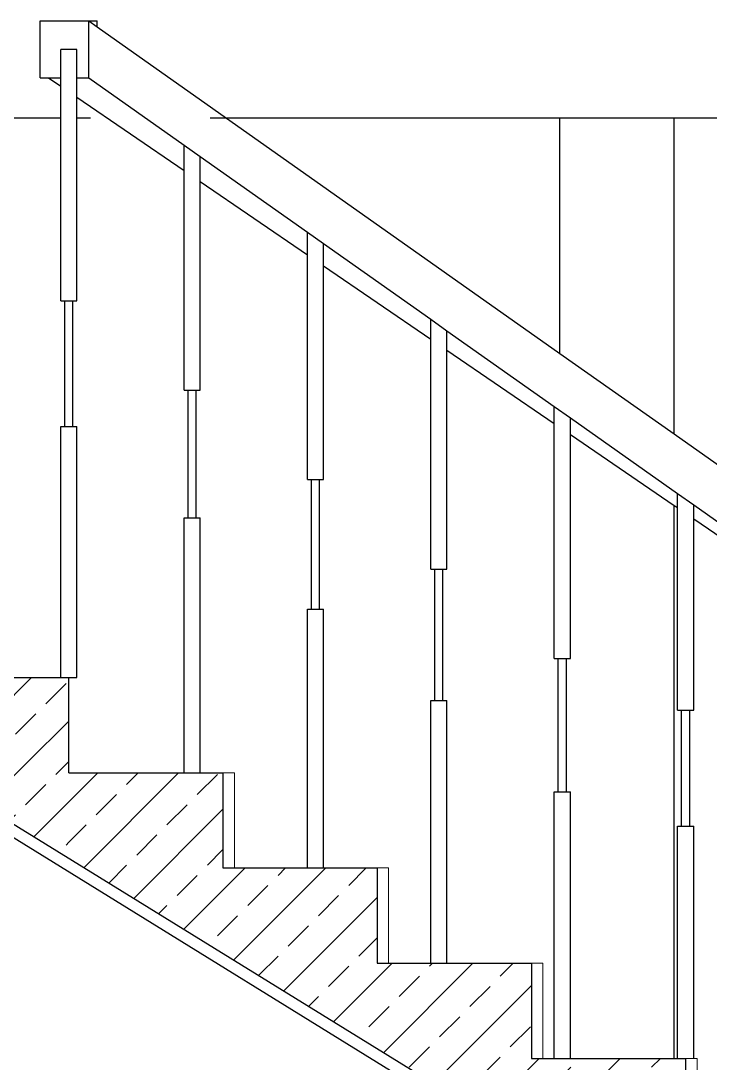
# Model space of a CAD drawing. Header units: millimetres. Extents: x 2232 to 85269, y -3593 to 5869.
# Drawn here: x 76932.4 to 77053.1, y 2790.2 to 2972.7 of the extents above; entities that cross this region are included whole.
import ezdxf

# ---------------------------------------------------------------- set-up
doc = ezdxf.new("R2010")
doc.units = ezdxf.units.MM
doc.layers.add('Standart', color=7, linetype='Continuous')
pattern_1 = [(45, (0, 0), (-7.07107, 7.07107), []), (45, (7.071, 0), (-7.07107, 7.07107), [5, -2.5])]

# ---------------------------------------------------------------- blocks, each defined once
blk = doc.blocks.new('IDE567Entity8332')
at = {"layer": 'Standart', "linetype": 'Continuous', "lineweight": -3}
h = blk.add_hatch(dxfattribs=at)
h.set_pattern_fill('ANSI33', color=171, scale=40, style=0)
h.set_pattern_definition(pattern_1)
h.paths.add_polyline_path([(936, 866.67), (963, 866.67), (963, 850), (990, 850), (990, 833.33), (1017, 833.33), (1017, 816.67), (1044, 816.67), (1044, 800), (1071, 800), (1071, 783.33), (1098, 783.33), (1098, 766.67), (1125, 766.67), (1125, 735), (909, 868.33), (909, 883.33), (936, 883.33)])
blk = doc.blocks.new('IDE567Entity8333')
at = {"layer": 'Standart', "linetype": 'Continuous', "lineweight": -3}
h = blk.add_hatch(dxfattribs=at)
h.set_pattern_fill('ANSI33', color=171, scale=40, style=0)
h.set_pattern_definition(pattern_1)
h.paths.add_polyline_path([(909, 868.33), (882, 885), (909, 885)])
blk = doc.blocks.new('IDE567Entity8334')
at = {"layer": 'Standart', "linetype": 'Continuous', "lineweight": -3}
h = blk.add_hatch(dxfattribs=at)
h.set_pattern_fill('ANSI33', color=171, scale=40, style=0)
h.set_pattern_definition(pattern_1)
h.paths.add_polyline_path([(909, 885), (785, 885), (785, 900), (909, 900)])
blk = doc.blocks.new('IDE567Entity8571')
at = {"layer": 'Standart', "color": 159, "linetype": 'Continuous', "lineweight": -3}
blk.add_lwpolyline([(910.41, 998), (912.78, 998)], dxfattribs=at)
blk = doc.blocks.new('IDE567Entity8572')
at = {"layer": 'Standart', "color": 159, "linetype": 'Continuous', "lineweight": -3}
blk.add_lwpolyline([(933.78, 998), (995, 998)], dxfattribs=at)
blk = doc.blocks.new('IDE567Entity8622')
at = {"layer": 'Standart', "color": 134, "linetype": 'Continuous', "lineweight": -3}
blk.add_lwpolyline([(1015.59, 833.33), (1015.59, 874)], dxfattribs=at)
blk = doc.blocks.new('IDE567Entity8623')
at = {"layer": 'Standart', "color": 134, "linetype": 'Continuous', "lineweight": -3}
blk.add_lwpolyline([(1016.29, 874), (1016.29, 894.33)], dxfattribs=at)
blk = doc.blocks.new('IDE567Entity8624')
at = {"layer": 'Standart', "color": 134, "linetype": 'Continuous', "lineweight": -3}
blk.add_lwpolyline([(1015.59, 894.33), (1015.59, 929.76)], dxfattribs=at)
blk = doc.blocks.new('IDE567Entity8625')
at = {"layer": 'Standart', "color": 134, "linetype": 'Continuous', "lineweight": -3}
blk.add_lwpolyline([(1015.59, 874), (1016.29, 874)], dxfattribs=at)
blk = doc.blocks.new('IDE567Entity8626')
at = {"layer": 'Standart', "color": 134, "linetype": 'Continuous', "lineweight": -3}
blk.add_lwpolyline([(1018.41, 833.33), (1018.41, 874)], dxfattribs=at)
blk = doc.blocks.new('IDE567Entity8627')
at = {"layer": 'Standart', "color": 134, "linetype": 'Continuous', "lineweight": -3}
blk.add_lwpolyline([(1017.71, 874), (1017.71, 894.33)], dxfattribs=at)
blk = doc.blocks.new('IDE567Entity8628')
at = {"layer": 'Standart', "color": 134, "linetype": 'Continuous', "lineweight": -3}
blk.add_lwpolyline([(1015.59, 894.33), (1016.29, 894.33)], dxfattribs=at)
blk = doc.blocks.new('IDE567Entity8629')
at = {"layer": 'Standart', "color": 134, "linetype": 'Continuous', "lineweight": -3}
blk.add_lwpolyline([(1018.41, 894.33), (1018.41, 927.83)], dxfattribs=at)
blk = doc.blocks.new('IDE567Entity8630')
at = {"layer": 'Standart', "color": 134, "linetype": 'Continuous', "lineweight": -3}
blk.add_lwpolyline([(993.99, 833.33), (993.99, 880)], dxfattribs=at)
blk = doc.blocks.new('IDE567Entity8631')
at = {"layer": 'Standart', "color": 134, "linetype": 'Continuous', "lineweight": -3}
blk.add_lwpolyline([(994.69, 880), (994.69, 903.33)], dxfattribs=at)
blk = doc.blocks.new('IDE567Entity8632')
at = {"layer": 'Standart', "color": 134, "linetype": 'Continuous', "lineweight": -3}
blk.add_lwpolyline([(993.99, 903.33), (993.99, 944.52)], dxfattribs=at)
blk = doc.blocks.new('IDE567Entity8633')
at = {"layer": 'Standart', "color": 134, "linetype": 'Continuous', "lineweight": -3}
blk.add_lwpolyline([(993.99, 880), (994.69, 880)], dxfattribs=at)
blk = doc.blocks.new('IDE567Entity8634')
at = {"layer": 'Standart', "color": 134, "linetype": 'Continuous', "lineweight": -3}
blk.add_lwpolyline([(996.81, 833.33), (996.81, 880)], dxfattribs=at)
blk = doc.blocks.new('IDE567Entity8635')
at = {"layer": 'Standart', "color": 134, "linetype": 'Continuous', "lineweight": -3}
blk.add_lwpolyline([(996.11, 880), (996.11, 903.33)], dxfattribs=at)
blk = doc.blocks.new('IDE567Entity8636')
at = {"layer": 'Standart', "color": 134, "linetype": 'Continuous', "lineweight": -3}
blk.add_lwpolyline([(993.99, 903.33), (994.69, 903.33)], dxfattribs=at)
blk = doc.blocks.new('IDE567Entity8637')
at = {"layer": 'Standart', "color": 134, "linetype": 'Continuous', "lineweight": -3}
blk.add_lwpolyline([(996.81, 903.33), (996.81, 942.58)], dxfattribs=at)
blk = doc.blocks.new('IDE567Entity8638')
at = {"layer": 'Standart', "color": 134, "linetype": 'Continuous', "lineweight": -3}
blk.add_lwpolyline([(972.39, 850), (972.39, 896)], dxfattribs=at)
blk = doc.blocks.new('IDE567Entity8639')
at = {"layer": 'Standart', "color": 134, "linetype": 'Continuous', "lineweight": -3}
blk.add_lwpolyline([(973.09, 896), (973.09, 919)], dxfattribs=at)
blk = doc.blocks.new('IDE567Entity8640')
at = {"layer": 'Standart', "color": 134, "linetype": 'Continuous', "lineweight": -3}
blk.add_lwpolyline([(972.39, 919), (972.39, 959.28)], dxfattribs=at)
blk = doc.blocks.new('IDE567Entity8641')
at = {"layer": 'Standart', "color": 134, "linetype": 'Continuous', "lineweight": -3}
blk.add_lwpolyline([(972.39, 896), (973.09, 896)], dxfattribs=at)
blk = doc.blocks.new('IDE567Entity8642')
at = {"layer": 'Standart', "color": 134, "linetype": 'Continuous', "lineweight": -3}
blk.add_lwpolyline([(975.21, 850), (975.21, 896)], dxfattribs=at)
blk = doc.blocks.new('IDE567Entity8643')
at = {"layer": 'Standart', "color": 134, "linetype": 'Continuous', "lineweight": -3}
blk.add_lwpolyline([(974.51, 896), (974.51, 919)], dxfattribs=at)
blk = doc.blocks.new('IDE567Entity8644')
at = {"layer": 'Standart', "color": 134, "linetype": 'Continuous', "lineweight": -3}
blk.add_lwpolyline([(972.39, 919), (973.09, 919)], dxfattribs=at)
blk = doc.blocks.new('IDE567Entity8645')
at = {"layer": 'Standart', "color": 134, "linetype": 'Continuous', "lineweight": -3}
blk.add_lwpolyline([(975.21, 919), (975.21, 957.34)], dxfattribs=at)
blk = doc.blocks.new('IDE567Entity8646')
at = {"layer": 'Standart', "color": 134, "linetype": 'Continuous', "lineweight": -3}
blk.add_lwpolyline([(950.79, 866.67), (950.79, 912)], dxfattribs=at)
blk = doc.blocks.new('IDE567Entity8647')
at = {"layer": 'Standart', "color": 134, "linetype": 'Continuous', "lineweight": -3}
blk.add_lwpolyline([(951.49, 912), (951.49, 934.67)], dxfattribs=at)
blk = doc.blocks.new('IDE567Entity8648')
at = {"layer": 'Standart', "color": 134, "linetype": 'Continuous', "lineweight": -3}
blk.add_lwpolyline([(950.79, 934.67), (950.79, 974.03)], dxfattribs=at)
blk = doc.blocks.new('IDE567Entity8649')
at = {"layer": 'Standart', "color": 134, "linetype": 'Continuous', "lineweight": -3}
blk.add_lwpolyline([(950.79, 912), (951.49, 912)], dxfattribs=at)
blk = doc.blocks.new('IDE567Entity8650')
at = {"layer": 'Standart', "color": 134, "linetype": 'Continuous', "lineweight": -3}
blk.add_lwpolyline([(953.61, 866.67), (953.61, 912)], dxfattribs=at)
blk = doc.blocks.new('IDE567Entity8651')
at = {"layer": 'Standart', "color": 134, "linetype": 'Continuous', "lineweight": -3}
blk.add_lwpolyline([(952.91, 912), (952.91, 934.67)], dxfattribs=at)
blk = doc.blocks.new('IDE567Entity8652')
at = {"layer": 'Standart', "color": 134, "linetype": 'Continuous', "lineweight": -3}
blk.add_lwpolyline([(950.79, 934.67), (951.49, 934.67)], dxfattribs=at)
blk = doc.blocks.new('IDE567Entity8653')
at = {"layer": 'Standart', "color": 134, "linetype": 'Continuous', "lineweight": -3}
blk.add_lwpolyline([(953.61, 934.67), (953.61, 972.1)], dxfattribs=at)
blk = doc.blocks.new('IDE567Entity8654')
at = {"layer": 'Standart', "color": 134, "linetype": 'Continuous', "lineweight": -3}
blk.add_lwpolyline([(929.19, 883.33), (929.19, 928)], dxfattribs=at)
blk = doc.blocks.new('IDE567Entity8655')
at = {"layer": 'Standart', "color": 134, "linetype": 'Continuous', "lineweight": -3}
blk.add_lwpolyline([(929.89, 928), (929.89, 950.33)], dxfattribs=at)
blk = doc.blocks.new('IDE567Entity8656')
at = {"layer": 'Standart', "color": 134, "linetype": 'Continuous', "lineweight": -3}
blk.add_lwpolyline([(929.19, 950.33), (929.19, 988.79)], dxfattribs=at)
blk = doc.blocks.new('IDE567Entity8657')
at = {"layer": 'Standart', "color": 134, "linetype": 'Continuous', "lineweight": -3}
blk.add_lwpolyline([(929.19, 928), (929.89, 928)], dxfattribs=at)
blk = doc.blocks.new('IDE567Entity8658')
at = {"layer": 'Standart', "color": 134, "linetype": 'Continuous', "lineweight": -3}
blk.add_lwpolyline([(932.01, 883.33), (932.01, 928)], dxfattribs=at)
blk = doc.blocks.new('IDE567Entity8659')
at = {"layer": 'Standart', "color": 134, "linetype": 'Continuous', "lineweight": -3}
blk.add_lwpolyline([(931.31, 928), (931.31, 950.33)], dxfattribs=at)
blk = doc.blocks.new('IDE567Entity8660')
at = {"layer": 'Standart', "color": 134, "linetype": 'Continuous', "lineweight": -3}
blk.add_lwpolyline([(929.19, 950.33), (929.89, 950.33)], dxfattribs=at)
blk = doc.blocks.new('IDE567Entity8661')
at = {"layer": 'Standart', "color": 134, "linetype": 'Continuous', "lineweight": -3}
blk.add_lwpolyline([(932.01, 950.33), (932.01, 986.86)], dxfattribs=at)
blk = doc.blocks.new('IDE567Entity8662')
at = {"layer": 'Standart', "color": 134, "linetype": 'Continuous', "lineweight": -3}
blk.add_lwpolyline([(907.59, 900), (907.59, 944)], dxfattribs=at)
blk = doc.blocks.new('IDE567Entity8663')
at = {"layer": 'Standart', "color": 134, "linetype": 'Continuous', "lineweight": -3}
blk.add_lwpolyline([(908.29, 944), (908.29, 966)], dxfattribs=at)
blk = doc.blocks.new('IDE567Entity8664')
at = {"layer": 'Standart', "color": 134, "linetype": 'Continuous', "lineweight": -3}
blk.add_lwpolyline([(907.59, 966), (907.59, 1003.55)], dxfattribs=at)
blk = doc.blocks.new('IDE567Entity8665')
at = {"layer": 'Standart', "color": 134, "linetype": 'Continuous', "lineweight": -3}
blk.add_lwpolyline([(909, 900), (910.41, 900)], dxfattribs=at)
blk = doc.blocks.new('IDE567Entity8666')
at = {"layer": 'Standart', "color": 134, "linetype": 'Continuous', "lineweight": -3}
blk.add_lwpolyline([(907.59, 944), (908.29, 944)], dxfattribs=at)
blk = doc.blocks.new('IDE567Entity8667')
at = {"layer": 'Standart', "color": 134, "linetype": 'Continuous', "lineweight": -3}
blk.add_lwpolyline([(910.41, 900), (910.41, 944)], dxfattribs=at)
blk = doc.blocks.new('IDE567Entity8668')
at = {"layer": 'Standart', "color": 134, "linetype": 'Continuous', "lineweight": -3}
blk.add_lwpolyline([(909.71, 944), (909.71, 966)], dxfattribs=at)
blk = doc.blocks.new('IDE567Entity8669')
at = {"layer": 'Standart', "color": 134, "linetype": 'Continuous', "lineweight": -3}
blk.add_lwpolyline([(907.59, 966), (908.29, 966)], dxfattribs=at)
blk = doc.blocks.new('IDE567Entity8670')
at = {"layer": 'Standart', "color": 134, "linetype": 'Continuous', "lineweight": -3}
blk.add_lwpolyline([(910.41, 1010), (907.59, 1010)], dxfattribs=at)
blk = doc.blocks.new('IDE567Entity8671')
at = {"layer": 'Standart', "color": 134, "linetype": 'Continuous', "lineweight": -3}
blk.add_lwpolyline([(910.41, 966), (910.41, 1001.62)], dxfattribs=at)
blk = doc.blocks.new('IDE567Entity8672')
at = {"layer": 'Standart', "color": 134, "linetype": 'Continuous', "lineweight": -3}
blk.add_lwpolyline([(910.41, 1005), (910.41, 1010)], dxfattribs=at)
blk = doc.blocks.new('IDE567Entity8673')
at = {"layer": 'Standart', "color": 134, "linetype": 'Continuous', "lineweight": -3}
blk.add_lwpolyline([(912.54, 1005), (929.19, 993.24)], dxfattribs=at)
blk = doc.blocks.new('IDE567Entity8674')
at = {"layer": 'Standart', "color": 134, "linetype": 'Continuous', "lineweight": -3}
blk.add_lwpolyline([(905.46, 1005), (907.59, 1003.55)], dxfattribs=at)
blk = doc.blocks.new('IDE567Entity8675')
at = {"layer": 'Standart', "color": 134, "linetype": 'Continuous', "lineweight": -3}
blk.add_lwpolyline([(910.41, 1001.62), (929.19, 988.79)], dxfattribs=at)
blk = doc.blocks.new('IDE567Entity8676')
at = {"layer": 'Standart', "color": 134, "linetype": 'Continuous', "lineweight": -3}
blk.add_lwpolyline([(932.01, 986.86), (950.79, 974.03)], dxfattribs=at)
blk = doc.blocks.new('IDE567Entity8677')
at = {"layer": 'Standart', "color": 134, "linetype": 'Continuous', "lineweight": -3}
blk.add_lwpolyline([(953.61, 972.1), (972.39, 959.28)], dxfattribs=at)
blk = doc.blocks.new('IDE567Entity8678')
at = {"layer": 'Standart', "color": 134, "linetype": 'Continuous', "lineweight": -3}
blk.add_lwpolyline([(975.21, 957.34), (993.99, 944.52)], dxfattribs=at)
blk = doc.blocks.new('IDE567Entity8679')
at = {"layer": 'Standart', "color": 134, "linetype": 'Continuous', "lineweight": -3}
blk.add_lwpolyline([(996.81, 942.58), (1015, 930.16)], dxfattribs=at)
blk = doc.blocks.new('IDE567Entity8680')
at = {"layer": 'Standart', "color": 134, "linetype": 'Continuous', "lineweight": -3}
blk.add_lwpolyline([(1018.41, 927.83), (1037.19, 915)], dxfattribs=at)
blk = doc.blocks.new('IDE567Entity8685')
at = {"layer": 'Standart', "color": 134, "linetype": 'Continuous', "lineweight": -3}
blk.add_lwpolyline([(912.54, 1015), (914, 1013.97)], dxfattribs=at)
blk = doc.blocks.new('IDE567Entity8687')
at = {"layer": 'Standart', "color": 134, "linetype": 'Continuous', "lineweight": -3}
blk.add_lwpolyline([(912.54, 1005), (912.54, 1015)], dxfattribs=at)
blk = doc.blocks.new('IDE567Entity8688')
at = {"layer": 'Standart', "color": 134, "linetype": 'Continuous', "lineweight": -3}
blk.add_lwpolyline([(912.54, 1015), (914, 1015)], dxfattribs=at)
blk = doc.blocks.new('IDE567Entity8689')
at = {"layer": 'Standart', "color": 134, "linetype": 'Continuous', "lineweight": -3}
blk.add_lwpolyline([(914, 1013.97), (914, 1015)], dxfattribs=at)
blk = doc.blocks.new('IDE567Entity8690')
at = {"layer": 'Standart', "color": 134, "linetype": 'Continuous', "lineweight": -3}
blk.add_lwpolyline([(904, 1005), (904, 1015)], dxfattribs=at)
blk = doc.blocks.new('IDE567Entity8691')
at = {"layer": 'Standart', "color": 134, "linetype": 'Continuous', "lineweight": -3}
blk.add_lwpolyline([(910.41, 1005), (912.54, 1005)], dxfattribs=at)
blk = doc.blocks.new('IDE567Entity8692')
at = {"layer": 'Standart', "color": 134, "linetype": 'Continuous', "lineweight": -3}
blk.add_lwpolyline([(904, 1005), (905.46, 1005)], dxfattribs=at)
blk = doc.blocks.new('IDE567Entity8707')
at = {"layer": 'Standart', "color": 159, "linetype": 'Continuous', "lineweight": -3}
blk.add_lwpolyline([(995, 956.78), (995, 998)], dxfattribs=at)
blk = doc.blocks.new('IDE567Entity8709')
at = {"layer": 'Standart', "color": 159, "linetype": 'Continuous', "lineweight": -3}
blk.add_lwpolyline([(1015, 833.33), (1015, 930.16)], dxfattribs=at)
blk = doc.blocks.new('IDE567Entity8710')
at = {"layer": 'Standart', "color": 159, "linetype": 'Continuous', "lineweight": -3}
blk.add_lwpolyline([(1015, 942.66), (1015, 998)], dxfattribs=at)
blk = doc.blocks.new('IDE567Entity9397')
at = {"layer": 'Standart', "color": 159, "linetype": 'Continuous', "lineweight": -3}
blk.add_lwpolyline([(963, 866.67), (963, 850)], dxfattribs=at)
blk = doc.blocks.new('IDE567Entity9398')
at = {"layer": 'Standart', "color": 159, "linetype": 'Continuous', "lineweight": -3}
blk.add_lwpolyline([(936, 866.67), (938, 866.67)], dxfattribs=at)
blk = doc.blocks.new('IDE567Entity9399')
at = {"layer": 'Standart', "color": 159, "linetype": 'Continuous', "lineweight": -3}
blk.add_lwpolyline([(938, 866.67), (950.79, 866.67)], dxfattribs=at)
blk = doc.blocks.new('IDE567Entity9400')
at = {"layer": 'Standart', "color": 159, "linetype": 'Continuous', "lineweight": -3}
blk.add_lwpolyline([(990, 850), (990, 833.33)], dxfattribs=at)
blk = doc.blocks.new('IDE567Entity9401')
at = {"layer": 'Standart', "color": 159, "linetype": 'Continuous', "lineweight": -3}
blk.add_lwpolyline([(963, 850), (965, 850)], dxfattribs=at)
blk = doc.blocks.new('IDE567Entity9402')
at = {"layer": 'Standart', "color": 159, "linetype": 'Continuous', "lineweight": -3}
blk.add_lwpolyline([(965, 850), (972.39, 850)], dxfattribs=at)
blk = doc.blocks.new('IDE567Entity9403')
at = {"layer": 'Standart', "color": 159, "linetype": 'Continuous', "lineweight": -3}
blk.add_lwpolyline([(1017, 833.33), (1017, 816.67)], dxfattribs=at)
blk = doc.blocks.new('IDE567Entity9404')
at = {"layer": 'Standart', "color": 159, "linetype": 'Continuous', "lineweight": -3}
blk.add_lwpolyline([(990, 833.33), (992, 833.33)], dxfattribs=at)
blk = doc.blocks.new('IDE567Entity9405')
at = {"layer": 'Standart', "color": 159, "linetype": 'Continuous', "lineweight": -3}
blk.add_lwpolyline([(992, 833.33), (993.99, 833.33)], dxfattribs=at)
blk = doc.blocks.new('IDE567Entity9418')
at = {"layer": 'Standart', "color": 159, "linetype": 'Continuous', "lineweight": -3}
blk.add_lwpolyline([(882, 885), (1125, 735)], dxfattribs=at)
blk = doc.blocks.new('IDE567Entity9419')
at = {"layer": 'Standart', "color": 159, "linetype": 'Continuous', "lineweight": -3}
blk.add_lwpolyline([(936, 883.33), (936, 866.67)], dxfattribs=at)
blk = doc.blocks.new('IDE567Entity9420')
at = {"layer": 'Standart', "color": 159, "linetype": 'Continuous', "lineweight": -3}
blk.add_lwpolyline([(909, 883.33), (929.19, 883.33)], dxfattribs=at)
blk = doc.blocks.new('IDE567Entity9421')
at = {"layer": 'Standart', "color": 159, "linetype": 'Continuous', "lineweight": -3}
blk.add_lwpolyline([(909, 883.33), (909, 900)], dxfattribs=at)
blk = doc.blocks.new('IDE567Entity9715')
at = {"layer": 'Standart', "color": 163, "linetype": 'Continuous', "lineweight": 5}
blk.add_lwpolyline([(1017, 833.33), (1018.41, 833.33)], dxfattribs=at)
blk = doc.blocks.new('IDE567Entity9716')
at = {"layer": 'Standart', "color": 163, "linetype": 'Continuous', "lineweight": 5}
blk.add_lwpolyline([(1019, 833.33), (1019, 816.67)], dxfattribs=at)
blk = doc.blocks.new('IDE567Entity9717')
at = {"layer": 'Standart', "color": 163, "linetype": 'Continuous', "lineweight": 5}
blk.add_lwpolyline([(990, 850), (992, 850)], dxfattribs=at)
blk = doc.blocks.new('IDE567Entity9718')
at = {"layer": 'Standart', "color": 163, "linetype": 'Continuous', "lineweight": 5}
blk.add_lwpolyline([(992, 850), (992, 833.33)], dxfattribs=at)
blk = doc.blocks.new('IDE567Entity9719')
at = {"layer": 'Standart', "color": 163, "linetype": 'Continuous', "lineweight": 5}
blk.add_lwpolyline([(963, 866.67), (965, 866.67)], dxfattribs=at)
blk = doc.blocks.new('IDE567Entity9720')
at = {"layer": 'Standart', "color": 163, "linetype": 'Continuous', "lineweight": 5}
blk.add_lwpolyline([(965, 866.67), (965, 850)], dxfattribs=at)
blk = doc.blocks.new('IDE567Entity9721')
at = {"layer": 'Standart', "color": 163, "linetype": 'Continuous', "lineweight": 5}
blk.add_lwpolyline([(936, 883.33), (938, 883.33)], dxfattribs=at)
blk = doc.blocks.new('IDE567Entity9722')
at = {"layer": 'Standart', "color": 163, "linetype": 'Continuous', "lineweight": 5}
blk.add_lwpolyline([(938, 883.33), (938, 866.67)], dxfattribs=at)
blk = doc.blocks.new('IDE567Entity9946')
at = {"layer": 'Standart', "color": 11, "linetype": 'Continuous', "lineweight": -3}
blk.add_lwpolyline([(885, 880.8), (995, 812.9)], dxfattribs=at)
blk = doc.blocks.new('IDE567Entity10169')
at = {"layer": 'Standart', "color": 159, "linetype": 'Continuous', "lineweight": -3}
blk.add_lwpolyline([(885, 998), (907.59, 998)], dxfattribs=at)
blk = doc.blocks.new('IDE567Entity10170')
at = {"layer": 'Standart', "color": 159, "linetype": 'Continuous', "lineweight": -3}
blk.add_lwpolyline([(995, 998), (1015, 998)], dxfattribs=at)
blk = doc.blocks.new('IDE567Entity10171')
at = {"layer": 'Standart', "color": 159, "linetype": 'Continuous', "lineweight": -3}
blk.add_lwpolyline([(1015, 998), (1313, 998)], dxfattribs=at)
blk = doc.blocks.new('IDE567Entity10200')
at = {"layer": 'Standart', "color": 134, "linetype": 'Continuous', "lineweight": -3}
blk.add_lwpolyline([(1015.59, 929.76), (1015.59, 932.25)], dxfattribs=at)
blk = doc.blocks.new('IDE567Entity10201')
at = {"layer": 'Standart', "color": 134, "linetype": 'Continuous', "lineweight": -3}
blk.add_lwpolyline([(1016.29, 874), (1017.71, 874)], dxfattribs=at)
blk = doc.blocks.new('IDE567Entity10202')
at = {"layer": 'Standart', "color": 134, "linetype": 'Continuous', "lineweight": -3}
blk.add_lwpolyline([(1017.71, 874), (1018.41, 874)], dxfattribs=at)
blk = doc.blocks.new('IDE567Entity10203')
at = {"layer": 'Standart', "color": 134, "linetype": 'Continuous', "lineweight": -3}
blk.add_lwpolyline([(1016.29, 894.33), (1017.71, 894.33)], dxfattribs=at)
blk = doc.blocks.new('IDE567Entity10204')
at = {"layer": 'Standart', "color": 134, "linetype": 'Continuous', "lineweight": -3}
blk.add_lwpolyline([(1017.71, 894.33), (1018.41, 894.33)], dxfattribs=at)
blk = doc.blocks.new('IDE567Entity10205')
at = {"layer": 'Standart', "color": 134, "linetype": 'Continuous', "lineweight": -3}
blk.add_lwpolyline([(1018.41, 927.83), (1018.41, 930.25)], dxfattribs=at)
blk = doc.blocks.new('IDE567Entity10206')
at = {"layer": 'Standart', "color": 134, "linetype": 'Continuous', "lineweight": -3}
blk.add_lwpolyline([(993.99, 944.52), (993.99, 947.5)], dxfattribs=at)
blk = doc.blocks.new('IDE567Entity10207')
at = {"layer": 'Standart', "color": 134, "linetype": 'Continuous', "lineweight": -3}
blk.add_lwpolyline([(994.69, 880), (996.11, 880)], dxfattribs=at)
blk = doc.blocks.new('IDE567Entity10208')
at = {"layer": 'Standart', "color": 134, "linetype": 'Continuous', "lineweight": -3}
blk.add_lwpolyline([(996.11, 880), (996.81, 880)], dxfattribs=at)
blk = doc.blocks.new('IDE567Entity10209')
at = {"layer": 'Standart', "color": 134, "linetype": 'Continuous', "lineweight": -3}
blk.add_lwpolyline([(994.69, 903.33), (996.11, 903.33)], dxfattribs=at)
blk = doc.blocks.new('IDE567Entity10210')
at = {"layer": 'Standart', "color": 134, "linetype": 'Continuous', "lineweight": -3}
blk.add_lwpolyline([(996.11, 903.33), (996.81, 903.33)], dxfattribs=at)
blk = doc.blocks.new('IDE567Entity10211')
at = {"layer": 'Standart', "color": 134, "linetype": 'Continuous', "lineweight": -3}
blk.add_lwpolyline([(996.81, 942.58), (996.81, 945.5)], dxfattribs=at)
blk = doc.blocks.new('IDE567Entity10212')
at = {"layer": 'Standart', "color": 134, "linetype": 'Continuous', "lineweight": -3}
blk.add_lwpolyline([(972.39, 959.28), (972.39, 962.75)], dxfattribs=at)
blk = doc.blocks.new('IDE567Entity10213')
at = {"layer": 'Standart', "color": 134, "linetype": 'Continuous', "lineweight": -3}
blk.add_lwpolyline([(973.09, 896), (974.51, 896)], dxfattribs=at)
blk = doc.blocks.new('IDE567Entity10214')
at = {"layer": 'Standart', "color": 134, "linetype": 'Continuous', "lineweight": -3}
blk.add_lwpolyline([(974.51, 896), (975.21, 896)], dxfattribs=at)
blk = doc.blocks.new('IDE567Entity10215')
at = {"layer": 'Standart', "color": 134, "linetype": 'Continuous', "lineweight": -3}
blk.add_lwpolyline([(973.09, 919), (974.51, 919)], dxfattribs=at)
blk = doc.blocks.new('IDE567Entity10216')
at = {"layer": 'Standart', "color": 134, "linetype": 'Continuous', "lineweight": -3}
blk.add_lwpolyline([(974.51, 919), (975.21, 919)], dxfattribs=at)
blk = doc.blocks.new('IDE567Entity10217')
at = {"layer": 'Standart', "color": 134, "linetype": 'Continuous', "lineweight": -3}
blk.add_lwpolyline([(975.21, 957.34), (975.21, 960.75)], dxfattribs=at)
blk = doc.blocks.new('IDE567Entity10218')
at = {"layer": 'Standart', "color": 134, "linetype": 'Continuous', "lineweight": -3}
blk.add_lwpolyline([(950.79, 974.03), (950.79, 978)], dxfattribs=at)
blk = doc.blocks.new('IDE567Entity10219')
at = {"layer": 'Standart', "color": 134, "linetype": 'Continuous', "lineweight": -3}
blk.add_lwpolyline([(951.49, 912), (952.91, 912)], dxfattribs=at)
blk = doc.blocks.new('IDE567Entity10220')
at = {"layer": 'Standart', "color": 134, "linetype": 'Continuous', "lineweight": -3}
blk.add_lwpolyline([(952.91, 912), (953.61, 912)], dxfattribs=at)
blk = doc.blocks.new('IDE567Entity10221')
at = {"layer": 'Standart', "color": 134, "linetype": 'Continuous', "lineweight": -3}
blk.add_lwpolyline([(951.49, 934.67), (952.91, 934.67)], dxfattribs=at)
blk = doc.blocks.new('IDE567Entity10222')
at = {"layer": 'Standart', "color": 134, "linetype": 'Continuous', "lineweight": -3}
blk.add_lwpolyline([(952.91, 934.67), (953.61, 934.67)], dxfattribs=at)
blk = doc.blocks.new('IDE567Entity10223')
at = {"layer": 'Standart', "color": 134, "linetype": 'Continuous', "lineweight": -3}
blk.add_lwpolyline([(953.61, 972.1), (953.61, 976)], dxfattribs=at)
blk = doc.blocks.new('IDE567Entity10224')
at = {"layer": 'Standart', "color": 134, "linetype": 'Continuous', "lineweight": -3}
blk.add_lwpolyline([(929.19, 988.79), (929.19, 993.24)], dxfattribs=at)
blk = doc.blocks.new('IDE567Entity10225')
at = {"layer": 'Standart', "color": 134, "linetype": 'Continuous', "lineweight": -3}
blk.add_lwpolyline([(929.89, 928), (931.31, 928)], dxfattribs=at)
blk = doc.blocks.new('IDE567Entity10226')
at = {"layer": 'Standart', "color": 134, "linetype": 'Continuous', "lineweight": -3}
blk.add_lwpolyline([(931.31, 928), (932.01, 928)], dxfattribs=at)
blk = doc.blocks.new('IDE567Entity10227')
at = {"layer": 'Standart', "color": 134, "linetype": 'Continuous', "lineweight": -3}
blk.add_lwpolyline([(929.89, 950.33), (931.31, 950.33)], dxfattribs=at)
blk = doc.blocks.new('IDE567Entity10228')
at = {"layer": 'Standart', "color": 134, "linetype": 'Continuous', "lineweight": -3}
blk.add_lwpolyline([(931.31, 950.33), (932.01, 950.33)], dxfattribs=at)
blk = doc.blocks.new('IDE567Entity10229')
at = {"layer": 'Standart', "color": 134, "linetype": 'Continuous', "lineweight": -3}
blk.add_lwpolyline([(932.01, 986.86), (932.01, 991.25)], dxfattribs=at)
blk = doc.blocks.new('IDE567Entity10230')
at = {"layer": 'Standart', "color": 134, "linetype": 'Continuous', "lineweight": -3}
blk.add_lwpolyline([(907.59, 1003.55), (907.59, 1005)], dxfattribs=at)
blk = doc.blocks.new('IDE567Entity10231')
at = {"layer": 'Standart', "color": 134, "linetype": 'Continuous', "lineweight": -3}
blk.add_lwpolyline([(907.59, 1005), (907.59, 1010)], dxfattribs=at)
blk = doc.blocks.new('IDE567Entity10232')
at = {"layer": 'Standart', "color": 134, "linetype": 'Continuous', "lineweight": -3}
blk.add_lwpolyline([(908.29, 944), (909.71, 944)], dxfattribs=at)
blk = doc.blocks.new('IDE567Entity10233')
at = {"layer": 'Standart', "color": 134, "linetype": 'Continuous', "lineweight": -3}
blk.add_lwpolyline([(909.71, 944), (910.41, 944)], dxfattribs=at)
blk = doc.blocks.new('IDE567Entity10234')
at = {"layer": 'Standart', "color": 134, "linetype": 'Continuous', "lineweight": -3}
blk.add_lwpolyline([(908.29, 966), (909.71, 966)], dxfattribs=at)
blk = doc.blocks.new('IDE567Entity10235')
at = {"layer": 'Standart', "color": 134, "linetype": 'Continuous', "lineweight": -3}
blk.add_lwpolyline([(909.71, 966), (910.41, 966)], dxfattribs=at)
blk = doc.blocks.new('IDE567Entity10236')
at = {"layer": 'Standart', "color": 134, "linetype": 'Continuous', "lineweight": -3}
blk.add_lwpolyline([(910.41, 1001.62), (910.41, 1005)], dxfattribs=at)
blk = doc.blocks.new('IDE567Entity10237')
at = {"layer": 'Standart', "color": 134, "linetype": 'Continuous', "lineweight": -3}
blk.add_lwpolyline([(929.19, 993.24), (932.01, 991.25)], dxfattribs=at)
blk = doc.blocks.new('IDE567Entity10238')
at = {"layer": 'Standart', "color": 134, "linetype": 'Continuous', "lineweight": -3}
blk.add_lwpolyline([(932.01, 991.25), (950.79, 978)], dxfattribs=at)
blk = doc.blocks.new('IDE567Entity10239')
at = {"layer": 'Standart', "color": 134, "linetype": 'Continuous', "lineweight": -3}
blk.add_lwpolyline([(950.79, 978), (953.61, 976)], dxfattribs=at)
blk = doc.blocks.new('IDE567Entity10240')
at = {"layer": 'Standart', "color": 134, "linetype": 'Continuous', "lineweight": -3}
blk.add_lwpolyline([(953.61, 976), (972.39, 962.75)], dxfattribs=at)
blk = doc.blocks.new('IDE567Entity10241')
at = {"layer": 'Standart', "color": 134, "linetype": 'Continuous', "lineweight": -3}
blk.add_lwpolyline([(972.39, 962.75), (975.21, 960.75)], dxfattribs=at)
blk = doc.blocks.new('IDE567Entity10242')
at = {"layer": 'Standart', "color": 134, "linetype": 'Continuous', "lineweight": -3}
blk.add_lwpolyline([(975.21, 960.75), (993.99, 947.5)], dxfattribs=at)
blk = doc.blocks.new('IDE567Entity10243')
at = {"layer": 'Standart', "color": 134, "linetype": 'Continuous', "lineweight": -3}
blk.add_lwpolyline([(993.99, 947.5), (996.81, 945.5)], dxfattribs=at)
blk = doc.blocks.new('IDE567Entity10244')
at = {"layer": 'Standart', "color": 134, "linetype": 'Continuous', "lineweight": -3}
blk.add_lwpolyline([(996.81, 945.5), (1015.59, 932.25)], dxfattribs=at)
blk = doc.blocks.new('IDE567Entity10245')
at = {"layer": 'Standart', "color": 134, "linetype": 'Continuous', "lineweight": -3}
blk.add_lwpolyline([(1015.59, 932.25), (1018.41, 930.25)], dxfattribs=at)
blk = doc.blocks.new('IDE567Entity10246')
at = {"layer": 'Standart', "color": 134, "linetype": 'Continuous', "lineweight": -3}
blk.add_lwpolyline([(1018.41, 930.25), (1037.19, 917)], dxfattribs=at)
blk = doc.blocks.new('IDE567Entity10257')
at = {"layer": 'Standart', "color": 134, "linetype": 'Continuous', "lineweight": -3}
blk.add_lwpolyline([(1015, 930.16), (1015.59, 929.76)], dxfattribs=at)
blk = doc.blocks.new('IDE567Entity10258')
at = {"layer": 'Standart', "color": 134, "linetype": 'Continuous', "lineweight": -3}
blk.add_lwpolyline([(914, 1013.97), (995, 956.78)], dxfattribs=at)
blk = doc.blocks.new('IDE567Entity10259')
at = {"layer": 'Standart', "color": 134, "linetype": 'Continuous', "lineweight": -3}
blk.add_lwpolyline([(995, 956.78), (1015, 942.66)], dxfattribs=at)
blk = doc.blocks.new('IDE567Entity10260')
at = {"layer": 'Standart', "color": 134, "linetype": 'Continuous', "lineweight": -3}
blk.add_lwpolyline([(1015, 942.66), (1125, 865)], dxfattribs=at)
blk = doc.blocks.new('IDE567Entity10261')
at = {"layer": 'Standart', "color": 134, "linetype": 'Continuous', "lineweight": -3}
blk.add_lwpolyline([(904, 1015), (912.54, 1015)], dxfattribs=at)
blk = doc.blocks.new('IDE567Entity10262')
at = {"layer": 'Standart', "color": 134, "linetype": 'Continuous', "lineweight": -3}
blk.add_lwpolyline([(905.46, 1005), (907.59, 1005)], dxfattribs=at)
blk = doc.blocks.new('IDE567Entity10709')
at = {"layer": 'Standart', "color": 159, "linetype": 'Continuous', "lineweight": -3}
blk.add_lwpolyline([(950.79, 866.67), (953.61, 866.67)], dxfattribs=at)
blk = doc.blocks.new('IDE567Entity10710')
at = {"layer": 'Standart', "color": 159, "linetype": 'Continuous', "lineweight": -3}
blk.add_lwpolyline([(953.61, 866.67), (963, 866.67)], dxfattribs=at)
blk = doc.blocks.new('IDE567Entity10711')
at = {"layer": 'Standart', "color": 159, "linetype": 'Continuous', "lineweight": -3}
blk.add_lwpolyline([(972.39, 850), (975.21, 850)], dxfattribs=at)
blk = doc.blocks.new('IDE567Entity10712')
at = {"layer": 'Standart', "color": 159, "linetype": 'Continuous', "lineweight": -3}
blk.add_lwpolyline([(975.21, 850), (990, 850)], dxfattribs=at)
blk = doc.blocks.new('IDE567Entity10713')
at = {"layer": 'Standart', "color": 159, "linetype": 'Continuous', "lineweight": -3}
blk.add_lwpolyline([(993.99, 833.33), (996.81, 833.33)], dxfattribs=at)
blk = doc.blocks.new('IDE567Entity10714')
at = {"layer": 'Standart', "color": 159, "linetype": 'Continuous', "lineweight": -3}
blk.add_lwpolyline([(996.81, 833.33), (1015, 833.33)], dxfattribs=at)
blk = doc.blocks.new('IDE567Entity10715')
at = {"layer": 'Standart', "color": 159, "linetype": 'Continuous', "lineweight": -3}
blk.add_lwpolyline([(1015, 833.33), (1015.59, 833.33)], dxfattribs=at)
blk = doc.blocks.new('IDE567Entity10716')
at = {"layer": 'Standart', "color": 159, "linetype": 'Continuous', "lineweight": -3}
blk.add_lwpolyline([(1015.59, 833.33), (1017, 833.33)], dxfattribs=at)
blk = doc.blocks.new('IDE567Entity10727')
at = {"layer": 'Standart', "color": 159, "linetype": 'Continuous', "lineweight": -3}
blk.add_lwpolyline([(929.19, 883.33), (932.01, 883.33)], dxfattribs=at)
blk = doc.blocks.new('IDE567Entity10728')
at = {"layer": 'Standart', "color": 159, "linetype": 'Continuous', "lineweight": -3}
blk.add_lwpolyline([(932.01, 883.33), (936, 883.33)], dxfattribs=at)
blk = doc.blocks.new('IDE567Entity10732')
at = {"layer": 'Standart', "color": 159, "linetype": 'Continuous', "lineweight": -3}
blk.add_lwpolyline([(885, 900), (907.59, 900)], dxfattribs=at)
blk = doc.blocks.new('IDE567Entity10733')
at = {"layer": 'Standart', "color": 159, "linetype": 'Continuous', "lineweight": -3}
blk.add_lwpolyline([(907.59, 900), (909, 900)], dxfattribs=at)
blk = doc.blocks.new('IDE567Entity10900')
at = {"layer": 'Standart', "color": 163, "linetype": 'Continuous', "lineweight": 5}
blk.add_lwpolyline([(1018.41, 833.33), (1019, 833.33)], dxfattribs=at)

msp = doc.modelspace()

# ---------------------------------------------------------------- block references
at = {"layer": 'Standart'}
for name in ['IDE567Entity8690', 'IDE567Entity10261', 'IDE567Entity8685', 'IDE567Entity8687', 'IDE567Entity8688', 'IDE567Entity8689', 'IDE567Entity10258', 'IDE567Entity8670', 'IDE567Entity10231', 'IDE567Entity8672', 'IDE567Entity8692', 'IDE567Entity8674', 'IDE567Entity10262', 'IDE567Entity10230', 'IDE567Entity8691', 'IDE567Entity10236', 'IDE567Entity8673', 'IDE567Entity8664', 'IDE567Entity8671', 'IDE567Entity8675', 'IDE567Entity10169', 'IDE567Entity8571', 'IDE567Entity8572', 'IDE567Entity8707', 'IDE567Entity10170', 'IDE567Entity8710', 'IDE567Entity10171', 'IDE567Entity10224', 'IDE567Entity10237', 'IDE567Entity10229', 'IDE567Entity10238', 'IDE567Entity8656', 'IDE567Entity8661', 'IDE567Entity8676', 'IDE567Entity10218', 'IDE567Entity10239', 'IDE567Entity10223', 'IDE567Entity10240', 'IDE567Entity8648', 'IDE567Entity8653', 'IDE567Entity8677', 'IDE567Entity8669', 'IDE567Entity8663', 'IDE567Entity10234', 'IDE567Entity8668', 'IDE567Entity10235', 'IDE567Entity10212', 'IDE567Entity10241', 'IDE567Entity10217', 'IDE567Entity10242', 'IDE567Entity8640', 'IDE567Entity8645', 'IDE567Entity8678', 'IDE567Entity10259', 'IDE567Entity8660', 'IDE567Entity8655', 'IDE567Entity10227', 'IDE567Entity8659', 'IDE567Entity10228', 'IDE567Entity10206', 'IDE567Entity10243', 'IDE567Entity8632', 'IDE567Entity10211', 'IDE567Entity10244', 'IDE567Entity8662', 'IDE567Entity8666', 'IDE567Entity10232', 'IDE567Entity10233', 'IDE567Entity8667', 'IDE567Entity8637', 'IDE567Entity8679', 'IDE567Entity10260', 'IDE567Entity8652', 'IDE567Entity8647', 'IDE567Entity10221', 'IDE567Entity8651', 'IDE567Entity10222', 'IDE567Entity10200', 'IDE567Entity10245', 'IDE567Entity8709', 'IDE567Entity10257', 'IDE567Entity8624', 'IDE567Entity10205', 'IDE567Entity10246', 'IDE567Entity8654', 'IDE567Entity8657', 'IDE567Entity10225', 'IDE567Entity10226', 'IDE567Entity8658', 'IDE567Entity8629', 'IDE567Entity8680', 'IDE567Entity8644', 'IDE567Entity8639', 'IDE567Entity10215', 'IDE567Entity8643', 'IDE567Entity10216', 'IDE567Entity8646', 'IDE567Entity8649', 'IDE567Entity10219', 'IDE567Entity10220', 'IDE567Entity8650', 'IDE567Entity8636', 'IDE567Entity8631', 'IDE567Entity10209', 'IDE567Entity8635', 'IDE567Entity10210', 'IDE567Entity8334', 'IDE567Entity10732', 'IDE567Entity10733', 'IDE567Entity8665', 'IDE567Entity9421', 'IDE567Entity8638', 'IDE567Entity8641', 'IDE567Entity10213', 'IDE567Entity10214', 'IDE567Entity8642', 'IDE567Entity8628', 'IDE567Entity8623', 'IDE567Entity10203', 'IDE567Entity8627', 'IDE567Entity10204', 'IDE567Entity8333', 'IDE567Entity9418', 'IDE567Entity8332', 'IDE567Entity9420', 'IDE567Entity10727', 'IDE567Entity10728', 'IDE567Entity9419', 'IDE567Entity9721', 'IDE567Entity9722', 'IDE567Entity9946', 'IDE567Entity8630', 'IDE567Entity8633', 'IDE567Entity10207', 'IDE567Entity10208', 'IDE567Entity8634', 'IDE567Entity8622', 'IDE567Entity8625', 'IDE567Entity10201', 'IDE567Entity10202', 'IDE567Entity8626', 'IDE567Entity9398', 'IDE567Entity9399', 'IDE567Entity10709', 'IDE567Entity10710', 'IDE567Entity9397', 'IDE567Entity9719', 'IDE567Entity9720', 'IDE567Entity9401', 'IDE567Entity9402', 'IDE567Entity10711', 'IDE567Entity10712', 'IDE567Entity9400', 'IDE567Entity9717', 'IDE567Entity9718', 'IDE567Entity9404', 'IDE567Entity9405', 'IDE567Entity10713', 'IDE567Entity10714', 'IDE567Entity10715', 'IDE567Entity10716', 'IDE567Entity9403', 'IDE567Entity9715', 'IDE567Entity10900', 'IDE567Entity9716']:
    msp.add_blockref(name, (76031.79, 1957.74), dxfattribs=at)

doc.saveas('drawing.dxf')
